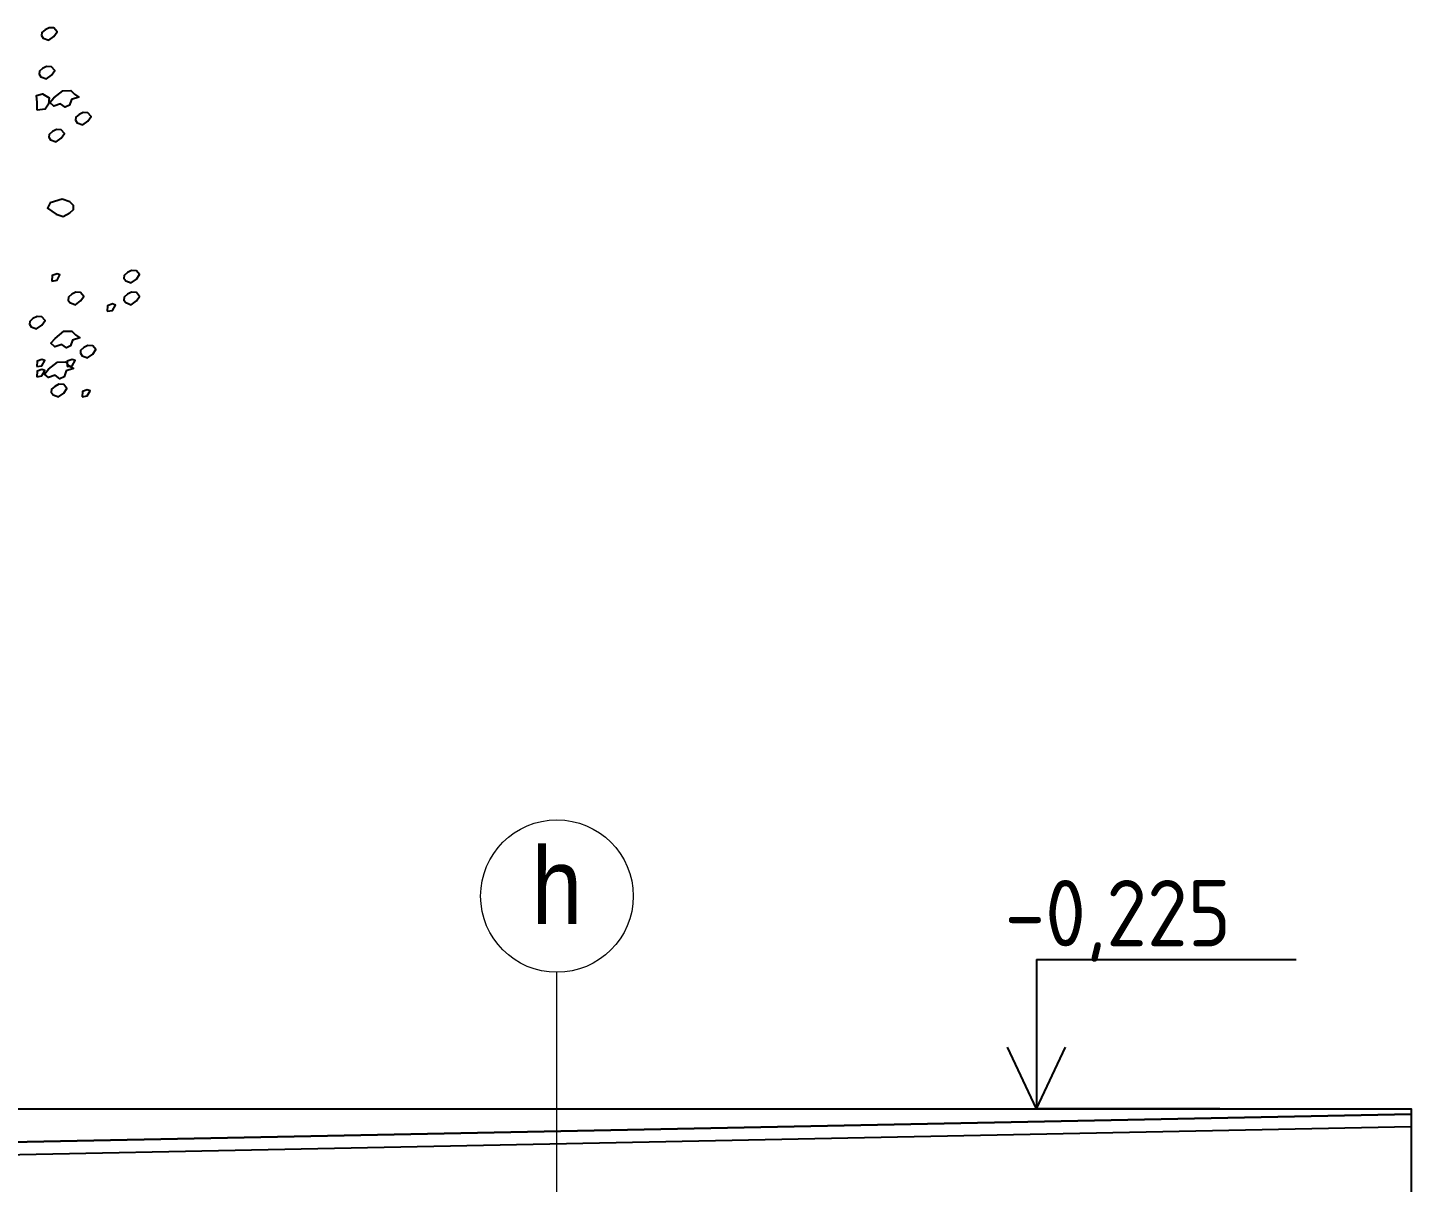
# Model space of a CAD drawing. Header units: millimetres. Extents: x 462666 to 1244237, y 2328025 to 3795663.
# Drawn here: x 1099009 to 1101721, y 2725178 to 2727442 of the extents above; entities that cross this region are included whole.
import ezdxf
from ezdxf.enums import TextEntityAlignment as Align

# ---------------------------------------------------------------- set-up
doc = ezdxf.new("R2010")
doc.units = ezdxf.units.MM
for name, color, linetype in [('arbre', 250, 'Continuous'), ('MUR-POH', 64, 'Continuous'), ('MUR_REZ', 3, 'Continuous'), ('PLO_LIN', 6, 'Continuous'), ('TXT_50_MIESTN', 7, 'Continuous'), ('ZAK_DIM', 7, 'Continuous')]:
    doc.layers.add(name, color=color, linetype=linetype)
doc.layers.add('NOVE_MUR_YTONG', color=8, linetype='Continuous', lineweight=5)
doc.styles.add('ISOCP.SHX', font='ISOCP.shx', dxfattribs={"height": 150})
doc.styles.add('ROMANS', font='arial.ttf', dxfattribs={"width": 0.85})

# ---------------------------------------------------------------- blocks, each defined once
blk = doc.blocks.new('arbre3')
at = {"layer": 'arbre', "color": 252}
for points in [[(265.953, 28.38), (265.994, 28.365), (266.033, 28.393), (266.057, 28.428), (266.033, 28.456), (265.996, 28.458), (265.966, 28.443), (265.942, 28.421), (265.94, 28.4)], [(265.935, 28.089), (265.976, 28.074), (266.015, 28.102), (266.039, 28.137), (266.015, 28.165), (265.978, 28.168), (265.948, 28.152), (265.924, 28.131), (265.922, 28.109)], [(265.907, 27.839), (265.907, 27.898), (265.901, 27.95), (265.946, 27.963), (265.998, 27.931), (265.992, 27.885), (265.966, 27.846)], [(266.033, 27.933), (266.099, 27.985), (266.159, 27.987), (266.186, 27.959), (266.22, 27.937), (266.164, 27.92), (266.149, 27.877), (266.118, 27.861), (266.083, 27.888), (266.031, 27.87), (266.001, 27.896)], [(266.207, 27.744), (266.249, 27.729), (266.288, 27.757), (266.312, 27.792), (266.288, 27.82), (266.251, 27.822), (266.221, 27.807), (266.197, 27.786), (266.194, 27.764)], [(266.008, 27.617), (266.049, 27.602), (266.088, 27.63), (266.112, 27.665), (266.088, 27.693), (266.051, 27.695), (266.021, 27.68), (265.997, 27.658), (265.995, 27.637)], [(266.049, 27.059), (266.103, 27.041), (266.153, 27.07), (266.179, 27.094), (266.179, 27.124), (266.151, 27.152), (266.094, 27.172), (266.005, 27.144), (265.984, 27.104)], [(266.017, 26.558), (266.056, 26.565), (266.078, 26.604), (266.056, 26.613), (266.019, 26.6)], [(266.571, 26.559), (266.612, 26.544), (266.651, 26.572), (266.675, 26.607), (266.651, 26.635), (266.614, 26.637), (266.584, 26.622), (266.56, 26.6), (266.558, 26.579)], [(266.153, 26.396), (266.194, 26.38), (266.233, 26.409), (266.257, 26.443), (266.233, 26.472), (266.196, 26.474), (266.166, 26.459), (266.142, 26.437), (266.14, 26.415)], [(266.571, 26.396), (266.612, 26.38), (266.651, 26.409), (266.675, 26.443), (266.651, 26.472), (266.614, 26.474), (266.584, 26.459), (266.56, 26.437), (266.558, 26.415)], [(266.433, 26.332), (266.472, 26.338), (266.494, 26.377), (266.472, 26.386), (266.435, 26.373)], [(265.862, 26.214), (265.903, 26.199), (265.943, 26.227), (265.966, 26.262), (265.943, 26.29), (265.906, 26.292), (265.875, 26.277), (265.851, 26.255), (265.849, 26.234)], [(266.041, 26.128), (266.107, 26.181), (266.167, 26.183), (266.194, 26.155), (266.228, 26.133), (266.172, 26.115), (266.157, 26.072), (266.126, 26.057), (266.091, 26.083), (266.039, 26.065), (266.009, 26.092)], [(266.244, 25.996), (266.285, 25.981), (266.324, 26.009), (266.348, 26.044), (266.324, 26.072), (266.287, 26.074), (266.257, 26.059), (266.233, 26.037), (266.231, 26.016)], [(265.904, 25.916), (265.943, 25.922), (265.965, 25.961), (265.943, 25.97), (265.906, 25.957)], [(265.993, 25.897), (266.059, 25.949), (266.12, 25.951), (266.146, 25.923), (266.18, 25.901), (266.124, 25.884), (266.109, 25.84), (266.078, 25.825), (266.043, 25.851), (265.991, 25.834), (265.961, 25.86)], [(266.131, 25.916), (266.17, 25.922), (266.191, 25.961), (266.17, 25.97), (266.133, 25.957)], [(265.904, 25.84), (265.943, 25.847), (265.965, 25.886), (265.943, 25.895), (265.906, 25.881)], [(266.026, 25.705), (266.067, 25.69), (266.106, 25.718), (266.13, 25.753), (266.106, 25.781), (266.069, 25.784), (266.039, 25.768), (266.015, 25.747), (266.013, 25.725)], [(266.244, 25.689), (266.283, 25.696), (266.305, 25.735), (266.283, 25.743), (266.246, 25.73)]]:
    blk.add_lwpolyline(points, close=True, dxfattribs=at)
blk = doc.blocks.new('KOTA_V_REZ')
for p, q in [((0, 293), (0, 0)), ((0, 293), (508.9, 293)), ((0, 0), (-56.6, 121.3)), ((0, 0), (56.6, 121.3))]:
    blk.add_line(p, q)
at = {"color": 7, "style": 'ISOCP.SHX'}
blk.add_attdef('±0.000', text='', height=120, dxfattribs=at).set_placement((210.4, 383.7), align=Align.MIDDLE_CENTER)

msp = doc.modelspace()

# ---------------------------------------------------------------- linework, layer by layer
at = {"layer": 'MUR-POH', "color": 1}
msp.add_lwpolyline([(1096720.6, 2722887.8), (1096720.6, 2725322.3), (1101720.6, 2725322.3), (1101720.6, 2722876.1)], dxfattribs=at)
at = {"layer": 'MUR_REZ', "flags": 128}
msp.add_lwpolyline([(1096720.6, 2725211.8), (1101720.6, 2725311.8), (1101721.1, 2725286.8), (1096720.6, 2725186.8), (1096720.6, 2725211.8)], dxfattribs=at)
at = {"layer": 'NOVE_MUR_YTONG'}
msp.add_lwpolyline([(1100046.7, 2724803), (1100046.7, 2725590)], dxfattribs=at)
msp.add_circle((1100046.7, 2725739.5), 149.5, dxfattribs=at)
at = {"layer": 'PLO_LIN', "color": 252}
for points in [[(1101720.6, 2725311.8), (1096720.6, 2725211.8)], [(1101720.6, 2725286.8), (1096720.6, 2725186.8)]]:
    msp.add_lwpolyline(points, dxfattribs=at)
at = {"layer": 'ZAK_DIM'}
msp.add_line((1101346, 2725322.3), (1100986.6, 2725322.3), dxfattribs=at)

# ---------------------------------------------------------------- block references
at = {"layer": 'arbre', "xscale": 261.3775937935833, "yscale": 261.3775937935833, "zscale": 261.3775937935833}
msp.add_blockref('arbre3', (1029525.9, 2720003.5), dxfattribs=at)
at = {"layer": 'ZAK_DIM'}
ref = msp.add_blockref('KOTA_V_REZ', (1100986.6, 2725322.3), dxfattribs=at)
ref.add_attrib('±0.000', '-0,225', dxfattribs={"height": 130, "style": 'ISOCP.SHX'}).set_placement((1101145.9, 2725706), align=Align.MIDDLE_CENTER)

# ---------------------------------------------------------------- texts
at = {"layer": 'TXT_50_MIESTN', "style": 'ROMANS', "width": 0.85}
msp.add_text('h', height=150, dxfattribs=at).set_placement((1100046.7, 2725684.6), align=Align.CENTER)

doc.saveas('drawing.dxf')
